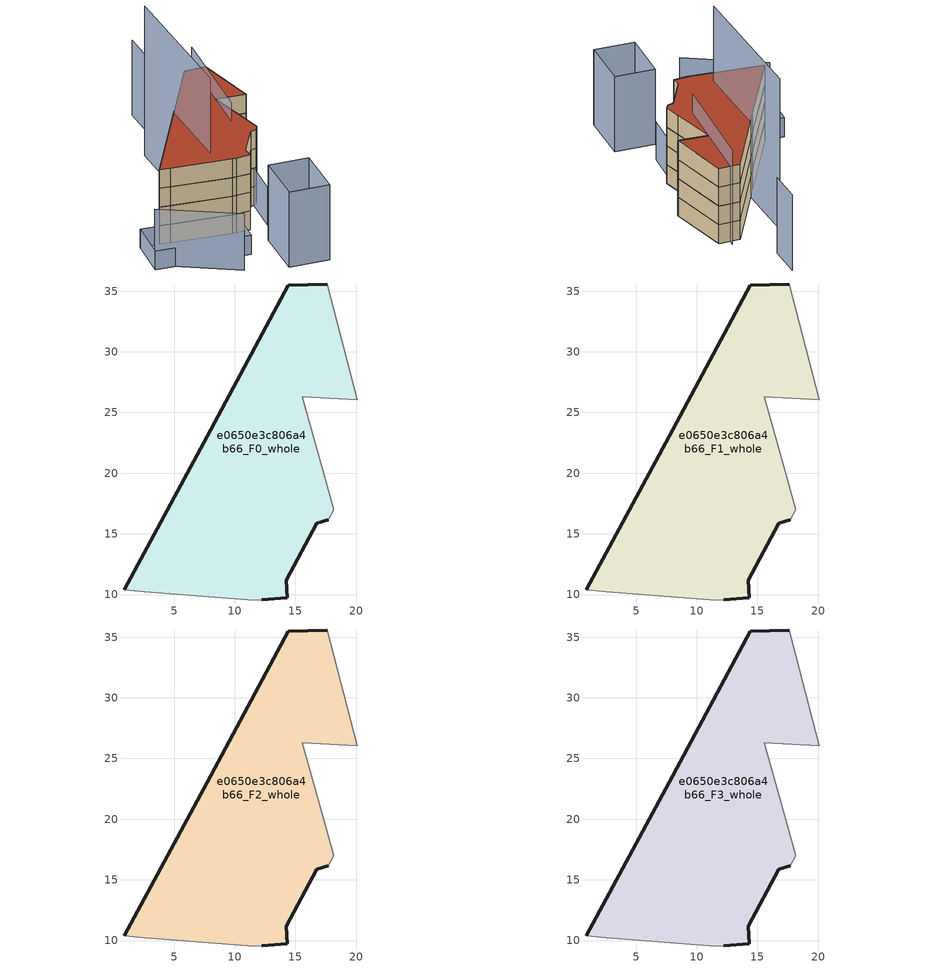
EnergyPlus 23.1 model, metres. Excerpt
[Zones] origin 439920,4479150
e0650e3c806a4b66_F0_whole
 floor ground (EU_floor_Construction): 14.32,9.72 14.23,11.19 16.76,15.88 17.7,16.16 18.15,16.98 17.46,19.53 15.58,26.29 20.08,26.07 17.63,35.59 14.4,35.47 7.73,23.06 0.92,10.39 2.55,10.23 11.62,9.55 12.21,9.56 z0
 wall outside (EU_wall_Construction): 17.7,16.16 16.76,15.88 14.23,11.19 14.32,9.72 12.21,9.56 / 0.92,10.39 7.73,23.06 14.4,35.47 17.63,35.59 z0:3
 wall adiabatic (EU_wall_Construction): 12.21,9.56 11.62,9.55 2.55,10.23 0.92,10.39 / 17.63,35.59 20.08,26.07 15.58,26.29 17.46,19.53 18.15,16.98 17.7,16.16 z0:3
e0650e3c806a4b66_F1_whole
 floor to e0650e3c806a4b66_F0_whole (EU_floor_Construction): 14.32,9.72 14.23,11.19 16.76,15.88 17.7,16.16 18.15,16.98 17.46,19.53 15.58,26.29 20.08,26.07 17.63,35.59 14.4,35.47 7.73,23.06 0.92,10.39 2.55,10.23 11.62,9.55 12.21,9.56 z3
 wall outside (EU_wall_Construction): 17.7,16.16 16.76,15.88 14.23,11.19 14.32,9.72 12.21,9.56 / 0.92,10.39 7.73,23.06 14.4,35.47 17.63,35.59 z3:6
 wall adiabatic (EU_wall_Construction): 12.21,9.56 11.62,9.55 2.55,10.23 0.92,10.39 / 17.63,35.59 20.08,26.07 15.58,26.29 17.46,19.53 18.15,16.98 17.7,16.16 z3:6
e0650e3c806a4b66_F2_whole
 floor to e0650e3c806a4b66_F1_whole (EU_floor_Construction): 14.32,9.72 14.23,11.19 16.76,15.88 17.7,16.16 18.15,16.98 17.46,19.53 15.58,26.29 20.08,26.07 17.63,35.59 14.4,35.47 7.73,23.06 0.92,10.39 2.55,10.23 11.62,9.55 12.21,9.56 z6
 wall outside (EU_wall_Construction): 17.7,16.16 16.76,15.88 14.23,11.19 14.32,9.72 12.21,9.56 / 0.92,10.39 7.73,23.06 14.4,35.47 17.63,35.59 z6:9
 wall adiabatic (EU_wall_Construction): 12.21,9.56 11.62,9.55 2.55,10.23 0.92,10.39 / 17.63,35.59 20.08,26.07 15.58,26.29 17.46,19.53 18.15,16.98 17.7,16.16 z6:9
e0650e3c806a4b66_F3_whole
 floor to e0650e3c806a4b66_F2_whole (EU_floor_Construction): 14.32,9.72 14.23,11.19 16.76,15.88 17.7,16.16 18.15,16.98 17.46,19.53 15.58,26.29 20.08,26.07 17.63,35.59 14.4,35.47 7.73,23.06 0.92,10.39 2.55,10.23 11.62,9.55 12.21,9.56 z9
 wall outside (EU_wall_Construction): 17.7,16.16 16.76,15.88 14.23,11.19 14.32,9.72 12.21,9.56 / 0.92,10.39 7.73,23.06 14.4,35.47 17.63,35.59 z9:12
 wall adiabatic (EU_wall_Construction): 12.21,9.56 11.62,9.55 2.55,10.23 0.92,10.39 / 17.63,35.59 20.08,26.07 15.58,26.29 17.46,19.53 18.15,16.98 17.7,16.16 z9:12
 roof outside (EU_roof_Construction): 17.63,35.59 20.08,26.07 15.58,26.29 17.46,19.53 18.15,16.98 17.7,16.16 16.76,15.88 14.23,11.19 14.32,9.72 12.21,9.56 11.62,9.55 2.55,10.23 0.92,10.39 7.73,23.06 14.4,35.47 z12
shading: -1.85,5.06 9.31,-0.72 z0:9; 10.84,46.26 11.05,41 / 15.49,-2.21 15.59,6.02 / 15.59,6.02 21.66,5.95 / 21.66,5.95 21.55,-2.29 / 21.55,-2.29 15.49,-2.21 z0:12; 11.9,3.17 -2.26,3.87 / -2.26,3.87 -1.93,10.45 / -1.93,10.45 12.22,9.76 / 12.22,9.76 11.9,3.17 z0:3; 8.28,34.82 9.29,12.16 z0:24; 15.32,19.61 15.96,36.46 z0:15; 17.06,10.19 17.46,19.61 z0:6
[Building]
EU S2 Campaign: North Axis=0; Terrain=City; Solar Distribution=FullExterior
[Site:Location]
Madrid: Latitude=40.5; Longitude=-3.5; Time Zone=1; Elevation=609
[SizingPeriod:WeatherFileDays]
AnnualSizingPeriod: Begin Month=1; Begin Day of Month=1; End Month=12; End Day of Month=31; Day of Week for Start Day=Monday; Use Weather File Daylight Saving Period=No; Use Weather File Rain and Snow Indicators=No
[MATERIAL]
EU_InternalMass_Material: Roughness=MediumRough; Thickness=0.1; Conductivity=1; Density=1800; Specific Heat=900; Thermal Absorptance=0.9; Solar Absorptance=0.7; Visible Absorptance=0.7
[MATERIAL:NOMASS] Roughness=MediumRough; Thermal Absorptance=0.9; Solar Absorptance=0.7; Visible Absorptance=0.7
Name | Thermal Resistance
EU_wall_NoMass; EU_roof_NoMass | 2.16768
EU_floor_NoMass | 1.14339
[CONSTRUCTION]
EU_wall_Construction: EU_wall_NoMass
EU_roof_Construction: EU_roof_NoMass
EU_floor_Construction: EU_floor_NoMass
EU_InternalMass_Construction: EU_InternalMass_Material
[ZONE] Type=1; Multiplier=1; Ceiling Height=autocalculate; Floor Area=autocalculate; Part of Total Floor Area=Yes
Name | Volume
e0650e3c806a4b66_F0_whole | 746.315
e0650e3c806a4b66_F1_whole; e0650e3c806a4b66_F2_whole; e0650e3c806a4b66_F3_whole | 746.316
[INTERNALMASS] Construction=EU_InternalMass_Construction; Surface Area=248.779
Name | Zone or ZoneList
e0650e3c806a4b66_F0_whole_EU_InternalMass | e0650e3c806a4b66_F0_whole
e0650e3c806a4b66_F1_whole_EU_InternalMass | e0650e3c806a4b66_F1_whole
e0650e3c806a4b66_F2_whole_EU_InternalMass | e0650e3c806a4b66_F2_whole
e0650e3c806a4b66_F3_whole_EU_InternalMass | e0650e3c806a4b66_F3_whole
[OTHEREQUIPMENT] Fuel Type=Electricity; Design Level Calculation Method=Watts/Area; Power per Zone Floor Area=1; Fraction Latent=0; Fraction Radiant=0; Fraction Lost=0; Carbon Dioxide Generation Rate=0; EndUse Subcategory=EU_Step8_InternalGains
Name | Zone or ZoneList or Space or SpaceList | Schedule
EU_Step8_InternalGain_e0650e3c806a4b66_F0_whole_f000 | e0650e3c806a4b66_F0_whole | EU_Step8_GainSchedule_e0650e3c806a4b66_F0_whole_f000
EU_Step8_InternalGain_e0650e3c806a4b66_F1_whole_f000 | e0650e3c806a4b66_F1_whole | EU_Step8_GainSchedule_e0650e3c806a4b66_F1_whole_f000
EU_Step8_InternalGain_e0650e3c806a4b66_F2_whole_f000 | e0650e3c806a4b66_F2_whole | EU_Step8_GainSchedule_e0650e3c806a4b66_F2_whole_f000
EU_Step8_InternalGain_e0650e3c806a4b66_F3_whole_f000 | e0650e3c806a4b66_F3_whole | EU_Step8_GainSchedule_e0650e3c806a4b66_F3_whole_f000
[ZONEVENTILATION:DESIGNFLOWRATE] Schedule=EU_AlwaysOn; Design Flow Rate Calculation Method=AirChanges/Hour; Air Changes per Hour=0.480546; Ventilation Type=Natural; Fan Pressure Rise=0; Fan Total Efficiency=1; Constant Term Coefficient=1; Temperature Term Coefficient=0; Velocity Term Coefficient=0; Velocity Squared Term Coefficient=0; Minimum Indoor Temperature=-100; Maximum Indoor Temperature=100; Delta Temperature=-100; Minimum Outdoor Temperature=-100; Maximum Outdoor Temperature=100; Maximum Wind Speed=40
Name | Zone or ZoneList or Space or SpaceList
EU_ConstantAir_e0650e3c806a4b66_F0_whole | e0650e3c806a4b66_F0_whole
EU_ConstantAir_e0650e3c806a4b66_F1_whole | e0650e3c806a4b66_F1_whole
EU_ConstantAir_e0650e3c806a4b66_F2_whole | e0650e3c806a4b66_F2_whole
EU_ConstantAir_e0650e3c806a4b66_F3_whole | e0650e3c806a4b66_F3_whole
[HVACTEMPLATE:THERMOSTAT] Constant Heating Setpoint=20; Constant Cooling Setpoint=50
EU_HeatOnly_e0650e3c806a4b66_F0_whole; EU_HeatOnly_e0650e3c806a4b66_F1_whole; EU_HeatOnly_e0650e3c806a4b66_F2_whole; EU_HeatOnly_e0650e3c806a4b66_F3_whole
[HVACTEMPLATE:ZONE:IDEALLOADSAIRSYSTEM] System Availability Schedule=EU_AlwaysOn; Maximum Heating Supply Air Temperature=50; Minimum Cooling Supply Air Temperature=13; Maximum Heating Supply Air Humidity Ratio=0.0156; Minimum Cooling Supply Air Humidity Ratio=0.0077; Heating Limit=NoLimit; Cooling Limit=NoLimit; Heating Availability Schedule=EU_AlwaysOn; Cooling Availability Schedule=EU_CoolingOff; Dehumidification Control Type=ConstantSensibleHeatRatio; Cooling Sensible Heat Ratio=0.7; Dehumidification Setpoint=60; Humidification Control Type=None; Humidification Setpoint=30; Outdoor Air Method=None; Outdoor Air Flow Rate per Person=0.00944; Outdoor Air Flow Rate per Zone Floor Area=0; Outdoor Air Flow Rate per Zone=0; Demand Controlled Ventilation Type=None; Outdoor Air Economizer Type=NoEconomizer; Heat Recovery Type=None; Sensible Heat Recovery Effectiveness=0.7; Latent Heat Recovery Effectiveness=0.65
Name | Template Thermostat
e0650e3c806a4b66_F0_whole | EU_HeatOnly_e0650e3c806a4b66_F0_whole
e0650e3c806a4b66_F1_whole | EU_HeatOnly_e0650e3c806a4b66_F1_whole
e0650e3c806a4b66_F2_whole | EU_HeatOnly_e0650e3c806a4b66_F2_whole
e0650e3c806a4b66_F3_whole | EU_HeatOnly_e0650e3c806a4b66_F3_whole
[SIZING:ZONE] Zone Cooling Design Supply Air Temperature Input Method=SupplyAirTemperature; Zone Cooling Design Supply Air Temperature=13; Zone Heating Design Supply Air Temperature Input Method=SupplyAirTemperature; Zone Heating Design Supply Air Temperature=50; Zone Cooling Design Supply Air Humidity Ratio=0.008; Zone Heating Design Supply Air Humidity Ratio=0.008; Cooling Design Air Flow Method=DesignDay; Cooling Design Air Flow Rate=0; Cooling Minimum Air Flow per Zone Floor Area=0.000762; Cooling Minimum Air Flow=0; Cooling Minimum Air Flow Fraction=0.2; Heating Design Air Flow Method=DesignDay; Heating Design Air Flow Rate=0; Heating Maximum Air Flow per Zone Floor Area=0.002032; Heating Maximum Air Flow=0.141576; Heating Maximum Air Flow Fraction=0.3; Account for Dedicated Outdoor Air System=No; Dedicated Outdoor Air System Control Strategy=NeutralSupplyAir; Dedicated Outdoor Air Low Setpoint Temperature for Design=autosize; Dedicated Outdoor Air High Setpoint Temperature for Design=autosize; Zone Load Sizing Method=Sensible Load Only No Latent Load; Zone Latent Cooling Design Supply Air Humidity Ratio Input Method=HumidityRatioDifference; Zone Cooling Design Supply Air Humidity Ratio Difference=0.005; Zone Latent Heating Design Supply Air Humidity Ratio Input Method=HumidityRatioDifference; Zone Humidification Design Supply Air Humidity Ratio Difference=0.005
e0650e3c806a4b66_F0_whole; e0650e3c806a4b66_F1_whole; e0650e3c806a4b66_F2_whole; e0650e3c806a4b66_F3_whole
[SCHEDULE:CONSTANT]
Name | Hourly Value
EU_AlwaysOn | 1
EU_CoolingOff | 0
[SCHEDULE:FILE] Column Number=1; Rows to Skip at Top=0; Number of Hours of Data=8760; Column Separator=Comma; Interpolate to Timestep=No; Minutes per Item=60; Adjust Schedule for Daylight Savings=Yes
Name | File
EU_Step8_GainSchedule_e0650e3c806a4b66_F0_whole_f000 | ../../schedules/e0650e3c806a4b66/e0650e3c806a4b66_F0_whole_f000_gain.csv
EU_Step8_GainSchedule_e0650e3c806a4b66_F1_whole_f000 | ../../schedules/e0650e3c806a4b66/e0650e3c806a4b66_F1_whole_f000_gain.csv
EU_Step8_GainSchedule_e0650e3c806a4b66_F2_whole_f000 | ../../schedules/e0650e3c806a4b66/e0650e3c806a4b66_F2_whole_f000_gain.csv
EU_Step8_GainSchedule_e0650e3c806a4b66_F3_whole_f000 | ../../schedules/e0650e3c806a4b66/e0650e3c806a4b66_F3_whole_f000_gain.csv
